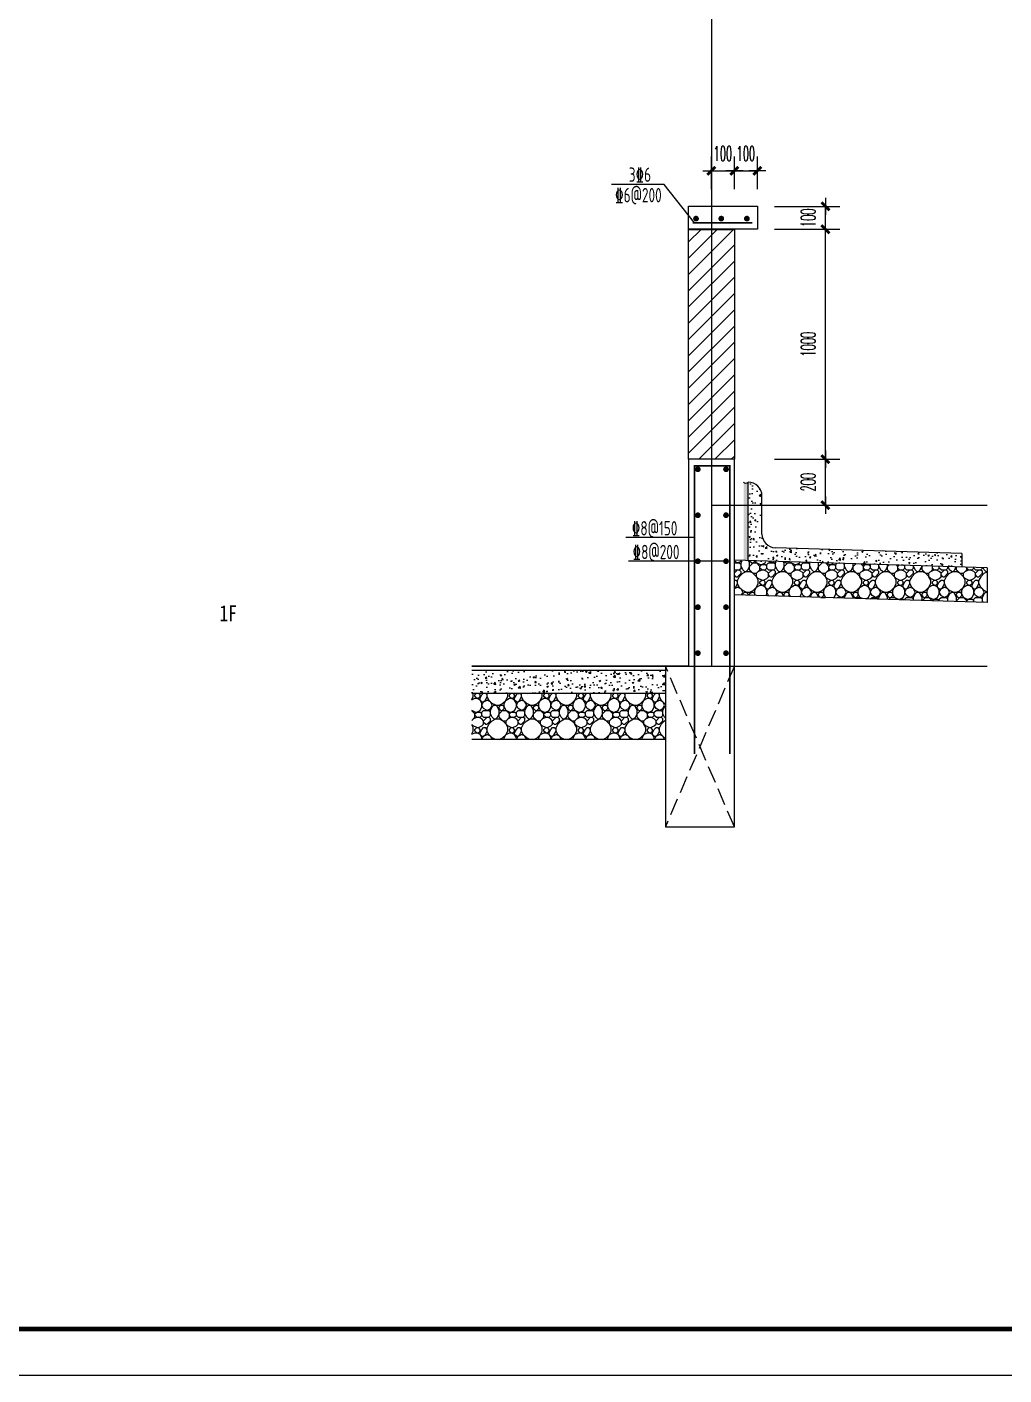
# Model space of a CAD drawing. Extents: x 169490 to 7584583, y -2399407 to 1374371.
# Drawn here: x 2741154 to 2745404, y 729534 to 735399 of the extents above; entities that cross this region are included whole.
import ezdxf

# ---------------------------------------------------------------- set-up
doc = ezdxf.new("R2010")
doc.units = 0
doc.header["$LTSCALE"] = 100
for name, pattern in [('ACAD_ISO10W100', [18.5, 12, -3, 0.5, -3]), ('DASH', [0.35, 0.25, -0.1]), ('DOTE', [2.42, 2, -0.2, 0.02, -0.2])]:
    doc.linetypes.add(name, pattern=pattern)
doc.layers.get('0').update_dxf_attribs({"linetype": 'CONTINUOUS'})
doc.layers.get('DEFPOINTS').update_dxf_attribs({"linetype": 'CONTINUOUS'})
for name, color, linetype, lineweight in [('3-大样填充', 8, 'CONTINUOUS', 9), ('DOTE', 147, 'DOTE', 15), ('rein', 10, 'CONTINUOUS', 18)]:
    doc.layers.add(name, color=color, linetype=linetype, lineweight=lineweight)
for name, color, linetype in [('A-LM-HA(填充)', 8, 'CONTINUOUS'), ('A-TEXT(房间)', 243, 'CONTINUOUS'), ('A-WA-M(面层)', 43, 'CONTINUOUS'), ('PUB_HATCH', 8, 'CONTINUOUS'), ('S-DETL-RBAR', 1, 'CONTINUOUS'), ('S-DETL-TEXT', 7, 'CONTINUOUS'), ('TEXT', 7, 'CONTINUOUS'), ('WALL', 7, 'CONTINUOUS'), ('图框', 140, 'CONTINUOUS'), ('尺寸标注', 3, 'CONTINUOUS')]:
    doc.layers.add(name, color=color, linetype=linetype)
doc.styles.add('DIM_FONT_T3', font='SIMPLEX', dxfattribs={"width": 0.494118, "bigfont": 'GBCBIG'})
doc.styles.add('TSSD_REIN', font='tssdeng.shx', dxfattribs={"width": 0.7, "bigfont": 'hztxt.shx'})
doc.styles.add('黑体', font='simhei.ttf', dxfattribs={"width": 0.7})
doc.dimstyles.new('DIMN100$TCH&&25', dxfattribs={"dimtxt": 63.75, "dimasz": 0.25, "dimexe": 62.5, "dimexo": 75, "dimgap": 43.125, "dimtad": 1, "dimdec": 0, "dimzin": 0, "dimdsep": 46, "dimtxsty": 'DIM_FONT_T3', "dimblk": '_DIMX', "dimcen": 0.09, "dimclrt": 7, "dimadec": 0, "dimazin": 0, "dimtfac": 1, "dimtdec": 0, "dimtix": 1, "dimtmove": 2, "dimatfit": 3, "dimldrblk": '_DIMX', "dimfxl": 10, "dimtolj": 1, "dimtzin": 0, "dimarcsym": 0})

# ---------------------------------------------------------------- blocks, each defined once
blk = doc.blocks.new('_DIMX')
blk.add_line((-150, 0), (150, 0))
at = {"const_width": 50}
blk.add_lwpolyline([(-70, -70), (70, 70)], dxfattribs=at)
blk = doc.blocks.new('*D1125')
at = {"layer": 'DEFPOINTS', "color": 0, "transparency": 16777216}
for p in [(2744331, 734618.4), (2744626.9, 734618.4), (2744331, 734518.7)]:
    blk.add_point(p, dxfattribs=at)
at = {"layer": '尺寸标注', "color": 0, "lineweight": -2, "transparency": 16777216}
for p, q in [((2744406, 734618.4), (2744689.4, 734618.4)), ((2744626.9, 734618.7), (2744626.9, 734618.9)), ((2744626.9, 734518.7), (2744626.9, 734618.4)), ((2744406, 734518.7), (2744689.4, 734518.7)), ((2744626.9, 734518.5), (2744626.9, 734518.2))]:
    blk.add_line(p, q, dxfattribs=at)
at = {"layer": '尺寸标注', "color": 0, "lineweight": -2, "transparency": 16777216, "xscale": 0.25, "yscale": 0.25, "zscale": 0.25}
for p, rotation in [((2744626.9, 734618.4), 270), ((2744626.9, 734518.7), 90)]:
    blk.add_blockref('_DIMX', p, dxfattribs=dict(at, rotation=rotation))
at = {"layer": '尺寸标注', "color": 7, "transparency": 16777216, "insert": (2744551.9, 734568.6), "char_height": 63.75, "attachment_point": 5, "rotation": 90, "style": 'DIM_FONT_T3'}
blk.add_mtext('\\A1;100', dxfattribs=at)
blk = doc.blocks.new('*D1126')
at = {"layer": 'DEFPOINTS', "color": 0, "transparency": 16777216}
for p in [(2744331, 734773.1), (2744231, 734618.4), (2744331, 734618.4)]:
    blk.add_point(p, dxfattribs=at)
at = {"layer": '尺寸标注', "color": 0, "lineweight": -2, "transparency": 16777216}
for p, q in [((2744231, 734693.4), (2744231, 734835.6)), ((2744331, 734693.4), (2744331, 734835.6)), ((2744230.7, 734773.1), (2744230.5, 734773.1)), ((2744231, 734773.1), (2744331, 734773.1)), ((2744331.2, 734773.1), (2744331.5, 734773.1))]:
    blk.add_line(p, q, dxfattribs=at)
at = {"layer": '尺寸标注', "color": 0, "lineweight": -2, "transparency": 16777216, "xscale": 0.25, "yscale": 0.25, "zscale": 0.25}
blk.add_blockref('_DIMX', (2744231, 734773.1), dxfattribs=at)
at = {"layer": '尺寸标注', "color": 0, "lineweight": -2, "transparency": 16777216, "xscale": 0.25, "yscale": 0.25, "zscale": 0.25, "rotation": 180}
blk.add_blockref('_DIMX', (2744331, 734773.1), dxfattribs=at)
at = {"layer": '尺寸标注', "color": 7, "transparency": 16777216, "insert": (2744281, 734848.1), "char_height": 63.75, "attachment_point": 5, "style": 'DIM_FONT_T3'}
blk.add_mtext('\\A1;100', dxfattribs=at)
blk = doc.blocks.new('*D1134')
at = {"layer": 'DEFPOINTS', "color": 0, "transparency": 16777216}
for p in [(2744331, 733518.4), (2744626.9, 733518.4), (2744331, 733318.4)]:
    blk.add_point(p, dxfattribs=at)
at = {"layer": '尺寸标注', "color": 0, "lineweight": -2, "transparency": 16777216}
for p, q in [((2744406, 733518.4), (2744689.4, 733518.4)), ((2744626.9, 733318.7), (2744626.9, 733518.2)), ((2744406, 733318.4), (2744689.4, 733318.4))]:
    blk.add_line(p, q, dxfattribs=at)
at = {"layer": '尺寸标注', "color": 0, "lineweight": -2, "transparency": 16777216, "xscale": 0.25, "yscale": 0.25, "zscale": 0.25}
for p, rotation in [((2744626.9, 733518.4), 90), ((2744626.9, 733318.4), 270)]:
    blk.add_blockref('_DIMX', p, dxfattribs=dict(at, rotation=rotation))
at = {"layer": '尺寸标注', "color": 7, "transparency": 16777216, "insert": (2744551.9, 733418.4), "char_height": 63.75, "attachment_point": 5, "rotation": 90, "style": 'DIM_FONT_T3'}
blk.add_mtext('\\A1;200', dxfattribs=at)
blk = doc.blocks.new('*D1164')
at = {"layer": 'DEFPOINTS', "color": 0, "transparency": 16777216}
for p in [(2744331, 734518.7), (2744626.9, 734518.7), (2744331, 733518.4)]:
    blk.add_point(p, dxfattribs=at)
at = {"layer": '尺寸标注', "color": 0, "lineweight": -2, "transparency": 16777216}
for p, q in [((2744406, 734518.7), (2744689.4, 734518.7)), ((2744626.9, 733518.7), (2744626.9, 734518.5)), ((2744406, 733518.4), (2744689.4, 733518.4))]:
    blk.add_line(p, q, dxfattribs=at)
at = {"layer": '尺寸标注', "color": 0, "lineweight": -2, "transparency": 16777216, "xscale": 0.25, "yscale": 0.25, "zscale": 0.25}
for p, rotation in [((2744626.9, 734518.7), 90), ((2744626.9, 733518.4), 270)]:
    blk.add_blockref('_DIMX', p, dxfattribs=dict(at, rotation=rotation))
at = {"layer": '尺寸标注', "color": 7, "transparency": 16777216, "insert": (2744551.9, 734018.6), "char_height": 63.75, "attachment_point": 5, "rotation": 90, "style": 'DIM_FONT_T3'}
blk.add_mtext('\\A1;1000', dxfattribs=at)
blk = doc.blocks.new('qhhhh')
at = {"layer": 'rein', "const_width": 12.5}
for points in [[(5815546.2, -2281230.1, 1), (5815558.7, -2281230.1, 1)], [(5815656.1, -2281230.1, 1), (5815668.6, -2281230.1, 1)], [(5815767.5, -2281230.1, 1), (5815780, -2281230.1, 1)]]:
    blk.add_lwpolyline(points, format="xyb", close=True, dxfattribs=at)
at = {"layer": 'rein', "const_width": 7.5}
blk.add_lwpolyline([(5815537.5, -2281247.9), (5815797.7, -2281247.9)], dxfattribs=at)
at = {"layer": 'TEXT', "color": 7}
for p, q in [((5815414.2, -2281081.8, 0), (5815184.9, -2281081.8, 0)), ((5815546.2, -2281247.9), (5815414.2, -2281081.8, 0))]:
    blk.add_line(p, q, dxfattribs=at)
at = {"layer": 'TEXT', "color": 7, "style": 'TSSD_REIN', "width": 0.7}
for s, p in [('3%%1326', (5815259.9, -2281070.1, 3.7)), ('%%1326@200', (5815200.1, -2281159.3, 3.7))]:
    blk.add_text(s, height=62.5, dxfattribs=at).set_placement(p)
blk = doc.blocks.new('*D1165')
at = {"layer": 'DEFPOINTS', "color": 0, "transparency": 16777216}
for p in [(2744231, 734773.1), (2744131, 734618.4), (2744231, 734618.4)]:
    blk.add_point(p, dxfattribs=at)
at = {"layer": '尺寸标注', "color": 0, "lineweight": -2, "transparency": 16777216}
for p, q in [((2744131, 734693.4), (2744131, 734835.6)), ((2744231, 734693.4), (2744231, 734835.6)), ((2744130.7, 734773.1), (2744130.5, 734773.1)), ((2744131, 734773.1), (2744231, 734773.1)), ((2744231.2, 734773.1), (2744231.5, 734773.1))]:
    blk.add_line(p, q, dxfattribs=at)
at = {"layer": '尺寸标注', "color": 0, "lineweight": -2, "transparency": 16777216, "xscale": 0.25, "yscale": 0.25, "zscale": 0.25}
blk.add_blockref('_DIMX', (2744131, 734773.1), dxfattribs=at)
at = {"layer": '尺寸标注', "color": 0, "lineweight": -2, "transparency": 16777216, "xscale": 0.25, "yscale": 0.25, "zscale": 0.25, "rotation": 180}
blk.add_blockref('_DIMX', (2744231, 734773.1), dxfattribs=at)
at = {"layer": '尺寸标注', "color": 7, "transparency": 16777216, "insert": (2744181, 734848.1), "char_height": 63.75, "attachment_point": 5, "style": 'DIM_FONT_T3'}
blk.add_mtext('\\A1;100', dxfattribs=at)

msp = doc.modelspace()

# ---------------------------------------------------------------- hatches: boundary and pattern name
at = {"layer": 'A-LM-HA(填充)'}
h = msp.add_hatch(color=256, dxfattribs=at)
h.dxf.hatch_style = 1
edge = h.paths.add_edge_path()
edge.add_arc((2744281, 733429.6), 15, 228.19632, 311.80368)
edge.add_line((2744291, 733418.4), (2744291, 733076.6))
edge.add_line((2744291, 733076.6), (2744271, 733077.2))
edge.add_line((2744271, 733077.2), (2744271, 733418.4))
h = msp.add_hatch(dxfattribs=at)
h.set_pattern_fill('混凝土', color=256, scale=10, style=0)
h.set_pattern_definition([(50, (2082150.12, 2509503.68), (71.7260183, -6.2752135), [7.5, -82.5]), (355, (2082150.12, 2509503.68), (-13.8751334, 75.2192134), [6, -66]), (100.4514, (2082156.1, 2509503.16), (57.8509382, 68.9439542), [6.374019, -70.1142112]), (46.1842, (2082150.12, 2509523.68), (106.724105, -16.5519014), [11.25, -123.75]), (96.6356, (2082159.01, 2509522.3), (93.4662706, 97.411787), [9.561029, -105.1713]), (351.1842, (2082150.12, 2509523.68), (93.4661945, 97.41186), [9, -99]), (21, (2082160.12, 2509518.68), (59.6907052, -40.261889), [7.5, -82.5]), (326, (2082160.12, 2509518.68), (24.3315332, 72.5150045), [6, -66]), (71.4514, (2082165.095, 2509515.326), (84.0222629, 32.2530497), [6.374019, -70.1142112]), (37.5, (2082150.12, 2509503.68), (1.21598553, 33.2893854), [0, -65.2, 0, -67, 0, -66.25]), (7.5, (2082150.12, 2509503.68), (26.30695374, 39.4411712), [0, -38.2, 0, -63.7, 0, -25.25]), (327.5, (2082127.82, 2509503.68), (53.3822436, -2.25548717), [0, -25, 0, -78, 0, -103.5]), (317.5, (2082117.82, 2509503.68), (58.3186169, 10.0104982), [0, -32.5, 0, -51.8, 0, -73.5])])
edge = h.paths.add_edge_path()
edge.add_arc((2744291, 733358.4), 60, 360, 450, ccw=False)
edge.add_line((2744351, 733358.4), (2744351, 733192.7))
edge.add_arc((2744411, 733192.7), 60, 540, 628.28164)
edge.add_line((2744409.2, 733132.7), (2745221, 733108.4))
edge.add_line((2745221, 733108.4), (2745221, 733048.7))
edge.add_line((2745221, 733048.7), (2744291, 733076.6))
edge.add_line((2744291, 733076.6), (2744291, 733418.4))
h = msp.add_hatch(dxfattribs=at)
h.set_pattern_fill('卵石砌体', color=256, scale=20, style=0)
h.set_pattern_definition([(0, (1814049.8, 2602742.03), (0, 150), [7.5, -22.5, 7.5, -112.5]), (0, (1814087.3, 2602757.03), (0, 150), [7.5, -142.5]), (0, (1814012.3, 2602772.03), (0, 150), [15, -135]), (0, (1813974.8, 2602779.53), (0, 150), [22.5, -127.5]), (0, (1814049.8, 2602787.03), (0, 150), [15, -15, 22.5, -97.5]), (0, (1814042.3, 2602809.53), (0, 150), [22.5, -127.5]), (0, (1814004.8, 2602817.03), (0, 150), [22.5, -52.5, 22.5, -52.5]), (0, (1813974.8, 2602839.53), (0, 150), [22.5, -7.5, 7.5, -112.5]), (0, (1814072.3, 2602854.53), (0, 150), [7.5, -142.5]), (0, (1814042.3, 2602869.53), (0, 150), [15, -135]), (90, (1813944.8, 2602877.03), (-150, 9e-15), [15, -135]), (90, (1813959.8, 2602772.03), (-150, 9e-15), [7.5, -15, 22.5, -105]), (90, (1813997.3, 2602787.03), (-150, 9e-15), [30, -7.5, 7.5, -105]), (90, (1814019.8, 2602824.53), (-150, 9e-15), [22.5, -127.5]), (90, (1814027.3, 2602757.03), (-150, 9e-15), [15, -135]), (90, (1814034.8, 2602877.03), (-150, 9e-15), [15, -135]), (90, (1814042.3, 2602787.03), (-150, 9e-15), [15, -75, 7.5, -52.5]), (90, (1814064.8, 2602862.03), (-150, 9e-15), [7.5, -7.5, 7.5, -127.5]), (90, (1814072.3, 2602794.53), (-150, 9e-15), [15, -22.5, 15, -97.5]), (90, (1814079.8, 2602757.03), (-150, 9e-15), [15, -135]), (45, (1813952.3, 2602757.03), (9e-15, 150), [21.21315, -42.426404, 31.8198, -116.672678]), (45, (1813944.8, 2602757.03), (9e-15, 150), [21.213203, -190.91883]), (45, (1814027.3, 2602772.03), (9e-15, 150), [21.213203, -190.91883]), (45, (1814012.3, 2602847.03), (9e-15, 150), [21.213203, -190.91883]), (45, (1814079.8, 2602772.03), (9e-15, 150), [21.213203, -190.91883]), (45, (1813952.3, 2602787.03), (9e-15, 150), [10.606602, -201.52542]), (45, (1813967.3, 2602832.03), (9e-15, 150), [10.606602, -201.52542]), (45, (1813982.3, 2602779.53), (9e-15, 150), [10.606602, -201.52542]), (45, (1813997.3, 2602832.03), (9e-15, 150), [10.606602, -201.52542]), (45, (1814042.3, 2602802.03), (9e-15, 150), [10.606602, -201.52542]), (45, (1814042.3, 2602884.53), (9e-15, 150), [10.606602, -201.52542]), (45, (1814057.3, 2602869.53), (9e-15, 150), [10.606602, -201.52542]), (45, (1814064.8, 2602787.03), (9e-15, 150), [10.606602, -201.52542]), (45, (1814072.3, 2602749.53), (9e-15, 150), [10.606602, -201.52542]), (45, (1814072.3, 2602809.53), (9e-15, 150), [10.606602, -201.52542]), (45, (1814072.3, 2602884.53), (9e-15, 150), [10.606602, -201.52542]), (45, (1814079.8, 2602854.53), (9e-15, 150), [10.606602, -201.52542]), (135, (1814049.8, 2602869.53), (-150, 9e-15), [10.606602, -201.52542]), (135, (1814064.8, 2602884.53), (-150, 9e-15), [10.606602, -201.52542]), (135, (1814072.3, 2602854.53), (-150, 9e-15), [10.606602, -201.52542]), (135, (1814094.8, 2602884.53), (-150, 9e-15), [10.606602, -201.52542]), (135, (1814019.8, 2602832.03), (-150, 9e-15), [10.606602, -201.52542]), (135, (1814004.8, 2602817.03), (-150, 9e-15), [10.606602, -201.52542]), (135, (1813959.8, 2602779.53), (-150, 9e-15), [10.606602, -201.52542]), (135, (1813974.8, 2602779.53), (-150, 9e-15), [10.606602, -201.52542]), (135, (1813989.8, 2602832.03), (-150, 9e-15), [10.606602, -201.52542]), (135, (1813959.8, 2602809.53), (-150, 9e-15), [10.606602, -201.52542]), (135, (1814049.8, 2602787.03), (-150, 9e-15), [10.606602, -201.52542]), (135, (1814072.3, 2602802.03), (-150, 9e-15), [10.606602, -201.52542]), (135, (1814079.8, 2602772.03), (-150, 9e-15), [10.606602, -201.52542]), (135, (1814079.8, 2602787.03), (-150, 9e-15), [10.606602, -201.52542]), (135, (1814087.3, 2602757.03), (-150, 9e-15), [10.606602, -201.52542]), (135, (1813967.3, 2602847.03), (-150, 9e-15), [21.213203, -190.91883]), (135, (1814042.3, 2602802.03), (-150, 9e-15), [21.213203, -190.91883]), (135, (1814034.8, 2602749.53), (-150, 9e-15), [53.033008, -159.099024]), (26.5650512, (1813944.8, 2602817.03), (149.9999994, 1.2e-06), [16.77, -318.64018]), (26.5650512, (1813967.3, 2602772.03), (149.9999994, 1.2e-06), [16.77, -318.64018]), (26.5650512, (1813997.3, 2602839.53), (149.9999994, 1.2e-06), [16.77, -318.64018]), (26.5650512, (1814057.3, 2602742.03), (149.9999994, 1.2e-06), [16.77, -318.64018]), (26.5650512, (1814034.8, 2602779.53), (149.9999994, 1.2e-06), [16.77, -318.64018]), (26.5650512, (1814049.8, 2602809.53), (149.9999994, 1.2e-06), [16.77, -318.64018]), (26.5650512, (1814027.3, 2602862.03), (149.9999994, 1.2e-06), [16.77, -318.64018]), (26.5650512, (1814079.8, 2602854.53), (149.9999994, 1.2e-06), [16.77, -318.64018]), (63.4349488, (1813959.8, 2602817.03), (1e-07, 150), [16.77, -318.64018]), (63.4349488, (1813959.8, 2602824.53), (1e-07, 150), [16.77, -318.64018]), (63.4349488, (1814019.8, 2602847.03), (1e-07, 150), [33.54, -301.87018]), (63.4349488, (1814072.3, 2602839.53), (1e-07, 150), [16.77, -318.64018]), (63.4349488, (1814064.8, 2602817.03), (1e-07, 150), [16.77, -318.64018]), (63.4349488, (1813989.8, 2602787.03), (1e-07, 150), [16.77, -318.64018]), (63.4349488, (1814064.8, 2602869.53), (1e-07, 150), [16.77, -318.64018]), (63.4349488, (1814087.3, 2602862.03), (1e-07, 150), [16.77, -318.64018]), (116.5650512, (1813952.3, 2602862.03), (-1.2e-06, 149.9999994), [16.77, -318.64018]), (116.5650512, (1814034.8, 2602742.03), (-1.2e-06, 149.9999994), [16.77, -318.64018]), (116.5650512, (1813967.3, 2602839.53), (-1.2e-06, 149.9999994), [16.77, -318.64018]), (116.5650512, (1814079.8, 2602824.53), (-1.2e-06, 149.9999994), [16.77, -318.64018]), (116.5650512, (1814027.3, 2602817.03), (-1.2e-06, 149.9999994), [16.77, -318.64018]), (116.5650512, (1814072.3, 2602847.03), (-1.2e-06, 149.9999994), [16.77, -318.64018]), (116.5650512, (1813997.3, 2602817.03), (-1.2e-06, 149.9999994), [16.77, -318.64018]), (116.5650512, (1813967.3, 2602787.03), (-1.2e-06, 149.9999994), [16.77, -318.64018]), (153.4349488, (1813959.8, 2602854.53), (-150, 1e-07), [16.77, -318.64018]), (153.4349488, (1814012.3, 2602772.03), (-150, 1e-07), [16.77, -318.64018]), (153.4349488, (1813982.3, 2602839.53), (-150, 1e-07), [16.77, -318.64018]), (153.4349488, (1814072.3, 2602779.53), (-150, 1e-07), [16.77, -318.64018]), (153.4349488, (1814049.8, 2602742.03), (-150, 1e-07), [16.77, -318.64018]), (153.4349488, (1814064.8, 2602862.03), (-150, 1e-07), [16.77, -318.64018]), (153.4349488, (1814042.3, 2602809.53), (-150, 1e-07), [16.77, -318.64018]), (153.4349488, (1813959.8, 2602854.53), (-150, 1e-07), [16.77, -318.64018]), (153.4349488, (1814094.8, 2602817.03), (-150, 1e-07), [16.77, -318.64018]), (243.4349488, (1813952.3, 2602757.03), (-1e-07, -150), [16.77, -318.64018])])
h.paths.add_polyline_path([(2745331, 733045.4), (2745331, 732895.4), (2744231, 732928.4), (2744231, 733077.5)])
at = {"layer": 'PUB_HATCH'}
h = msp.add_hatch(dxfattribs=at)
h.set_pattern_fill('普通砖', color=256, scale=20, style=0)
h.set_pattern_definition([(45, (1409272.256, 105963.22), (-35.3553532, 35.3553532), [])])
h.paths.add_polyline_path([(2744031, 734518.4), (2744231, 734518.4), (2744231, 733518.4), (2744031, 733518.4)])
at = {"layer": 'PUB_HATCH', "linetype": 'Continuous'}
h = msp.add_hatch(dxfattribs=at)
h.set_pattern_fill('混凝土', color=256, scale=10, style=0)
h.set_pattern_definition([(50, (2262855.104, 368000.43), (71.726018, -6.2752135), [7.5, -82.5]), (355, (2262855.1, 368000.43), (-13.875133, 75.219213), [6, -66]), (100.4514, (2262861.08, 367999.91), (57.850938, 68.943954), [6.374019, -70.114211]), (46.1842, (2262855.1, 368020.43), (106.724105, -16.551901), [11.25, -123.75]), (96.6356, (2262864, 368019.05), (93.46627, 97.411787), [9.561029, -105.1713]), (351.1842, (2262855.1, 368020.43), (93.466195, 97.41186), [9, -99]), (21, (2262865.104, 368015.43), (59.690705, -40.261889), [7.5, -82.5]), (326, (2262865.1, 368015.43), (24.331533, 72.5150045), [6, -66]), (71.4514, (2262870.08, 368012.075), (84.022263, 32.25305), [6.374019, -70.114211]), (37.5, (2262855.104, 368000.43), (1.2159855, 33.2893854), [0, -65.2, 0, -67, 0, -66.25]), (7.5, (2262855.104, 368000.43), (26.3069537, 39.4411712), [0, -38.2, 0, -63.7, 0, -25.25]), (327.5, (2262832.804, 368000.43), (53.3822436, -2.2554872), [0, -25, 0, -78, 0, -103.5]), (317.5, (2262822.804, 368000.43), (58.318617, 10.0104982), [0, -32.5, 0, -51.8, 0, -73.5])])
h.paths.add_polyline_path([(2743089.2, 732598.4), (2743089.2, 732498.4), (2743931, 732498.4), (2743931, 732598.4)])
h = msp.add_hatch(dxfattribs=at)
h.set_pattern_fill('卵石砌体', color=256, scale=20, style=0)
h.set_pattern_definition([(0, (2262960.1, 368000.43), (0, 150), [7.5, -22.5, 7.5, -112.5]), (0, (2262997.6, 368015.43), (0, 150), [7.5, -142.5]), (0, (2262922.6, 368030.43), (0, 150), [15, -135]), (0, (2262885.1, 368037.93), (0, 150), [22.5, -127.5]), (0, (2262960.1, 368045.43), (0, 150), [15, -15, 22.5, -97.5]), (0, (2262952.6, 368067.93), (0, 150), [22.5, -127.5]), (0, (2262915.1, 368075.43), (0, 150), [22.5, -52.5, 22.5, -52.5]), (0, (2262885.1, 368097.93), (0, 150), [22.5, -7.5, 7.5, -112.5]), (0, (2262982.6, 368112.93), (0, 150), [7.5, -142.5]), (0, (2262952.6, 368127.93), (0, 150), [15, -135]), (90, (2262855.1, 368135.43), (-150, 9e-15), [15, -135]), (90, (2262870.1, 368030.43), (-150, 9e-15), [7.5, -15, 22.5, -105]), (90, (2262907.6, 368045.43), (-150, 9e-15), [30, -7.5, 7.5, -105]), (90, (2262930.1, 368082.93), (-150, 9e-15), [22.5, -127.5]), (90, (2262937.6, 368015.43), (-150, 9e-15), [15, -135]), (90, (2262945.1, 368135.43), (-150, 9e-15), [15, -135]), (90, (2262952.6, 368045.43), (-150, 9e-15), [15, -75, 7.5, -52.5]), (90, (2262975.1, 368120.43), (-150, 9e-15), [7.5, -7.5, 7.5, -127.5]), (90, (2262982.6, 368052.93), (-150, 9e-15), [15, -22.5, 15, -97.5]), (90, (2262990.1, 368015.43), (-150, 9e-15), [15, -135]), (45, (2262862.6, 368015.43), (9e-15, 150), [21.21315, -42.426404, 31.8198, -116.672678]), (45, (2262855.1, 368015.43), (9e-15, 150), [21.213203, -190.91883]), (45, (2262937.6, 368030.43), (9e-15, 150), [21.213203, -190.91883]), (45, (2262922.6, 368105.43), (9e-15, 150), [21.213203, -190.91883]), (45, (2262990.1, 368030.43), (9e-15, 150), [21.213203, -190.91883]), (45, (2262862.6, 368045.43), (9e-15, 150), [10.6066, -201.52542]), (45, (2262877.6, 368090.43), (9e-15, 150), [10.6066, -201.52542]), (45, (2262892.6, 368037.93), (9e-15, 150), [10.6066, -201.52542]), (45, (2262907.6, 368090.43), (9e-15, 150), [10.6066, -201.52542]), (45, (2262952.6, 368060.43), (9e-15, 150), [10.6066, -201.52542]), (45, (2262952.6, 368142.93), (9e-15, 150), [10.6066, -201.52542]), (45, (2262967.6, 368127.93), (9e-15, 150), [10.6066, -201.52542]), (45, (2262975.1, 368045.43), (9e-15, 150), [10.6066, -201.52542]), (45, (2262982.6, 368007.93), (9e-15, 150), [10.6066, -201.52542]), (45, (2262982.6, 368067.93), (9e-15, 150), [10.6066, -201.52542]), (45, (2262982.6, 368142.93), (9e-15, 150), [10.6066, -201.52542]), (45, (2262990.1, 368112.93), (9e-15, 150), [10.6066, -201.52542]), (135, (2262960.1, 368127.93), (-150, 9e-15), [10.6066, -201.52542]), (135, (2262975.1, 368142.93), (-150, 9e-15), [10.6066, -201.52542]), (135, (2262982.6, 368112.93), (-150, 9e-15), [10.6066, -201.52542]), (135, (2263005.1, 368142.93), (-150, 9e-15), [10.6066, -201.52542]), (135, (2262930.1, 368090.43), (-150, 9e-15), [10.6066, -201.52542]), (135, (2262915.1, 368075.43), (-150, 9e-15), [10.6066, -201.52542]), (135, (2262870.1, 368037.93), (-150, 9e-15), [10.6066, -201.52542]), (135, (2262885.1, 368037.93), (-150, 9e-15), [10.6066, -201.52542]), (135, (2262900.1, 368090.43), (-150, 9e-15), [10.6066, -201.52542]), (135, (2262870.1, 368067.93), (-150, 9e-15), [10.6066, -201.52542]), (135, (2262960.1, 368045.43), (-150, 9e-15), [10.6066, -201.52542]), (135, (2262982.6, 368060.43), (-150, 9e-15), [10.6066, -201.52542]), (135, (2262990.1, 368030.43), (-150, 9e-15), [10.6066, -201.52542]), (135, (2262990.1, 368045.43), (-150, 9e-15), [10.6066, -201.52542]), (135, (2262997.6, 368015.43), (-150, 9e-15), [10.6066, -201.52542]), (135, (2262877.6, 368105.43), (-150, 9e-15), [21.213203, -190.91883]), (135, (2262952.6, 368060.43), (-150, 9e-15), [21.213203, -190.91883]), (135, (2262945.1, 368007.93), (-150, 9e-15), [53.03301, -159.099024]), (26.565051, (2262855.104, 368075.43), (149.999999, 1e-06), [16.77, -318.64018]), (26.565051, (2262877.604, 368030.43), (149.999999, 1e-06), [16.77, -318.64018]), (26.565051, (2262907.604, 368097.93), (149.999999, 1e-06), [16.77, -318.64018]), (26.565051, (2262967.604, 368000.43), (149.999999, 1e-06), [16.77, -318.64018]), (26.565051, (2262945.104, 368037.93), (149.999999, 1e-06), [16.77, -318.64018]), (26.565051, (2262960.104, 368067.93), (149.999999, 1e-06), [16.77, -318.64018]), (26.565051, (2262937.604, 368120.43), (149.999999, 1e-06), [16.77, -318.64018]), (26.565051, (2262990.104, 368112.93), (149.999999, 1e-06), [16.77, -318.64018]), (63.434949, (2262870.104, 368075.43), (1e-07, 150), [16.77, -318.64018]), (63.434949, (2262870.104, 368082.93), (1e-07, 150), [16.77, -318.64018]), (63.434949, (2262930.104, 368105.43), (1e-07, 150), [33.54, -301.87018]), (63.434949, (2262982.604, 368097.93), (1e-07, 150), [16.77, -318.64018]), (63.434949, (2262975.104, 368075.43), (1e-07, 150), [16.77, -318.64018]), (63.434949, (2262900.104, 368045.43), (1e-07, 150), [16.77, -318.64018]), (63.434949, (2262975.104, 368127.93), (1e-07, 150), [16.77, -318.64018]), (63.434949, (2262997.604, 368120.43), (1e-07, 150), [16.77, -318.64018]), (116.565051, (2262862.604, 368120.43), (-1e-06, 149.999999), [16.77, -318.64018]), (116.565051, (2262945.104, 368000.43), (-1e-06, 149.999999), [16.77, -318.64018]), (116.565051, (2262877.604, 368097.93), (-1e-06, 149.999999), [16.77, -318.64018]), (116.565051, (2262990.104, 368082.93), (-1e-06, 149.999999), [16.77, -318.64018]), (116.565051, (2262937.604, 368075.43), (-1e-06, 149.999999), [16.77, -318.64018]), (116.565051, (2262982.604, 368105.43), (-1e-06, 149.999999), [16.77, -318.64018]), (116.565051, (2262907.604, 368075.43), (-1e-06, 149.999999), [16.77, -318.64018]), (116.565051, (2262877.604, 368045.43), (-1e-06, 149.999999), [16.77, -318.64018]), (153.434949, (2262870.104, 368112.93), (-150, 1e-07), [16.77, -318.64018]), (153.434949, (2262922.604, 368030.43), (-150, 1e-07), [16.77, -318.64018]), (153.434949, (2262892.604, 368097.93), (-150, 1e-07), [16.77, -318.64018]), (153.434949, (2262982.604, 368037.93), (-150, 1e-07), [16.77, -318.64018]), (153.434949, (2262960.104, 368000.43), (-150, 1e-07), [16.77, -318.64018]), (153.434949, (2262975.104, 368120.43), (-150, 1e-07), [16.77, -318.64018]), (153.434949, (2262952.604, 368067.93), (-150, 1e-07), [16.77, -318.64018]), (153.434949, (2262870.104, 368112.93), (-150, 1e-07), [16.77, -318.64018]), (153.434949, (2263005.104, 368075.43), (-150, 1e-07), [16.77, -318.64018]), (243.434949, (2262862.604, 368015.43), (-1e-07, -150), [16.77, -318.64018])])
h.paths.add_polyline_path([(2743089.2, 732498.4), (2743089.2, 732298.4), (2743931, 732298.4), (2743931, 732498.4)])

# ---------------------------------------------------------------- linework, layer by layer
at = {"layer": '3-大样填充'}
msp.add_lwpolyline([(2744351, 733318.4), (2745231, 733318.4)], dxfattribs=at)
at = {"layer": 'A-WA-M(面层)'}
for points in [[(2744291, 733076.6), (2744291, 733418.4)], [(2744351, 733192.7), (2744351, 733358.4)], [(2745221, 733108.4), (2744409.2, 733132.7)], [(2745221, 733108.4), (2745221, 733048.7)], [(2745331, 733045.4), (2744231, 733078.4)], [(2745331, 733045.4), (2745331, 732895.4)], [(2745331, 732895.4), (2744231, 732928.4)], [(2743931, 732618.4), (2743089.2, 732618.4)], [(2743931, 732598.4), (2743089.2, 732598.4)], [(2743931, 732498.4), (2743089.2, 732498.4)], [(2743931, 732298.4), (2743089.2, 732298.4)]]:
    msp.add_lwpolyline(points, dxfattribs=at)
for centre, radius, start, end in [((2744281, 733429.6), 15, 228.19632, 311.80368), ((2744291, 733358.4), 60, 0, 90), ((2744411, 733192.7), 60, 180, 268.28164)]:
    msp.add_arc(centre, radius, start, end, dxfattribs=at)
at = {"layer": 'DOTE', "linetype": 'ACAD_ISO10W100', "ltscale": 100}
for p, q in [((2744131, 738818.4), (2744131, 732618.4)), ((2744131, 733318.4), (2745331, 733318.4)), ((2743089.2, 732618.4), (2745331, 732618.4))]:
    msp.add_line(p, q, dxfattribs=at)
at = {"layer": 'S-DETL-RBAR', "const_width": 7.5}
msp.add_lwpolyline([(2744058.1, 732236.4), (2744058.1, 733490), (2744211.7, 733490), (2744211.7, 732235.2)], dxfattribs=at)
at = {"layer": 'S-DETL-RBAR', "const_width": 12.5}
for points in [[(2744065.8, 733474.5, 1), (2744078.3, 733474.5, 1)], [(2744188.4, 733474.5, 1), (2744200.9, 733474.5, 1)], [(2744065.8, 733274.5, 1), (2744078.3, 733274.5, 1)], [(2744188.4, 733274.5, 1), (2744200.9, 733274.5, 1)], [(2744065.8, 733074.5, 1), (2744078.3, 733074.5, 1)], [(2744188.4, 733074.5, 1), (2744200.9, 733074.5, 1)], [(2744065.8, 732874.5, 1), (2744078.3, 732874.5, 1)], [(2744188.4, 732874.5, 1), (2744200.9, 732874.5, 1)], [(2744065.8, 732674.5, 1), (2744078.3, 732674.5, 1)], [(2744188.4, 732674.5, 1), (2744200.9, 732674.5, 1)]]:
    msp.add_lwpolyline(points, format="xyb", close=True, dxfattribs=at)
at = {"layer": 'S-DETL-TEXT'}
for p, q in [((2744058.1, 733177.6), (2743759.1, 733177.6)), ((2744194.7, 733074.5), (2743769.8, 733074.5))]:
    msp.add_line(p, q, dxfattribs=at)
at = {"layer": 'WALL', "linetype": 'DASH', "ltscale": 3}
for p, q in [((2744231, 732618.4), (2743931, 731918.4)), ((2744231, 731918.4), (2743931, 732618.4))]:
    msp.add_line(p, q, dxfattribs=at)
at = {"layer": 'WALL'}
for points in [[(2744031, 734618.7), (2744331, 734618.7), (2744331, 734518.7), (2744231, 734518.7), (2744231, 734518.7), (2744031, 734518.7)], [(2744031, 734518.4), (2744231, 734518.4), (2744231, 733518.4), (2744031, 733518.4)]]:
    msp.add_lwpolyline(points, close=True, dxfattribs=at)
msp.add_lwpolyline([(2744231, 731918.4), (2744231, 733518.4), (2744031, 733518.4), (2744031, 732618.4), (2743931, 732618.4), (2743931, 731918.4), (2744231, 731918.4)], dxfattribs=at)
at = {"layer": '图框'}
msp.add_lwpolyline([(2731634.9, 729533.7), (2748454.9, 729533.7), (2748454.9, 741413.7), (2731634.9, 741413.7)], close=True, dxfattribs=at)
at = {"layer": '图框', "const_width": 20}
msp.add_lwpolyline([(2732134.9, 729733.7), (2748254.9, 729733.7), (2748254.9, 741213.7), (2732134.9, 741213.7)], close=True, dxfattribs=at)

# ---------------------------------------------------------------- block references
at = {"layer": 'S-DETL-RBAR'}
msp.add_blockref('qhhhh', (-3071488.3, 3015795.1), dxfattribs=at)

# ---------------------------------------------------------------- texts
at = {"layer": 'A-TEXT(房间)', "style": '黑体', "width": 0.8}
msp.add_text('1F', height=70, dxfattribs=at).set_placement((2741990.9, 732812.9))
at = {"layer": 'S-DETL-TEXT', "style": 'TSSD_REIN', "width": 0.7}
for s, p in [('%%1328@150', (2743784.6, 733186.5)), ('%%1328@200', (2743787.9, 733083.3))]:
    msp.add_text(s, height=62.5, dxfattribs=at).set_placement(p)

# ---------------------------------------------------------------- dimensions: what is measured, and where the dimension line sits
at = {"layer": '尺寸标注'}
for p1, p2, distance, picture, middle in [((2744131, 734618.4), (2744231, 734618.4), 154.7, '*D1165', (2744181, 734848.1)), ((2744231, 734618.4), (2744331, 734618.4), 154.7, '*D1126', (2744281, 734848.1)), ((2744331, 734518.7), (2744331, 734618.4), -296, '*D1125', (2744551.9, 734568.6)), ((2744331, 733518.4), (2744331, 734518.7), -296, '*D1164', (2744551.9, 734018.6)), ((2744331, 733318.4), (2744331, 733518.4), -296, '*D1134', (2744551.9, 733418.4))]:
    dim = msp.add_aligned_dim(p1=p1, p2=p2, distance=distance, dimstyle='DIMN100$TCH&&25', dxfattribs=at)
    dim.commit()
    dim.dimension.update_dxf_attribs({"geometry": picture, "text_midpoint": middle})

doc.saveas('drawing.dxf')
